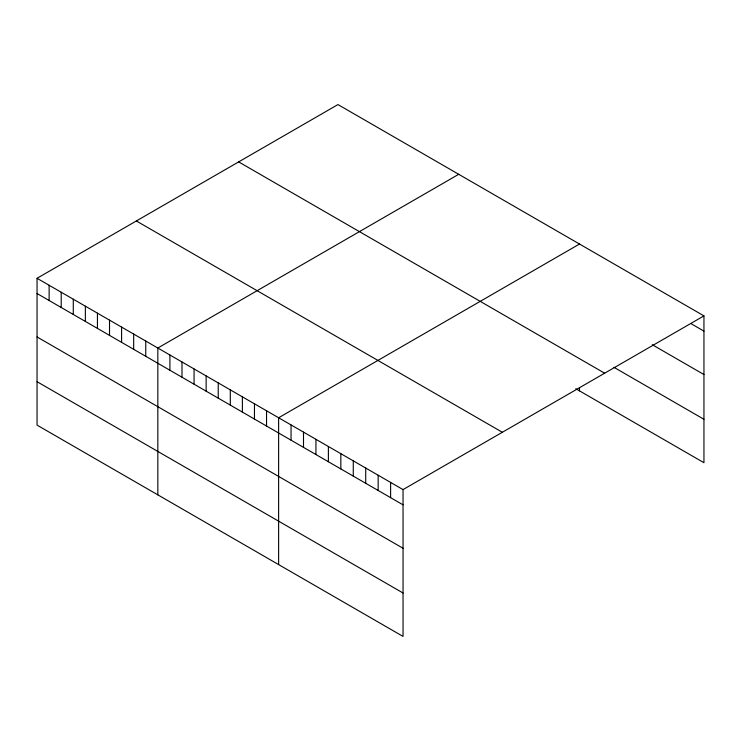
<?xml version="1.0" encoding="UTF-8"?>
<svg xmlns="http://www.w3.org/2000/svg" width="741" height="741" viewBox="0 0 741 741"><rect width="100%" height="100%" fill="white"/><g stroke="black" fill="none" stroke-linecap="round" stroke-linejoin="round"><path stroke-width="1.11" d="M37.05 278.292L403.048 489.597L403.048 636.426L37.05 425.121L37.05 278.292L337.952 104.574L703.95 315.879L703.95 462.708L575.794 388.719M458.725 174.302L157.833 348.02L157.833 494.849M579.508 244.03L278.616 417.757L278.616 564.586M403.048 489.597L703.95 315.879M691.51 323.937L703.95 331.125M652.256 344.704L703.95 374.548M613.974 367.332L703.95 419.286M238.648 161.899L604.656 373.205M136.344 220.966L502.352 432.272M37.05 293.538L403.048 504.843M37.05 336.96L403.048 548.266M37.05 381.698L403.048 593.004M579.508 387.524L579.508 390.868M390.609 482.419L390.609 497.665M378.16 475.231L378.16 490.477M365.721 468.043L365.721 483.289M353.272 460.865L353.272 476.111M340.832 453.677L340.832 468.923M328.383 446.49L328.383 461.736M315.944 439.311L315.944 454.557M303.504 432.123L303.504 447.369M291.056 424.936L291.056 440.182M266.538 410.783L266.538 426.029M254.459 403.808L254.459 419.054M242.381 396.833L242.381 412.079M230.303 389.859L230.303 405.105M218.225 382.893L218.225 398.13M206.146 375.919L206.146 391.165M194.068 368.944L194.068 384.19M181.99 361.969L181.99 377.215M169.911 354.995L169.911 370.241M145.755 341.045L145.755 356.291M133.676 334.08L133.676 349.317M121.598 327.105L121.598 342.351M109.52 320.131L109.52 335.377M97.442 313.156L97.442 328.402M85.363 306.181L85.363 321.427M73.285 299.207L73.285 314.453M61.207 292.241L61.207 307.478M49.128 285.266L49.128 300.513"/></g></svg>
